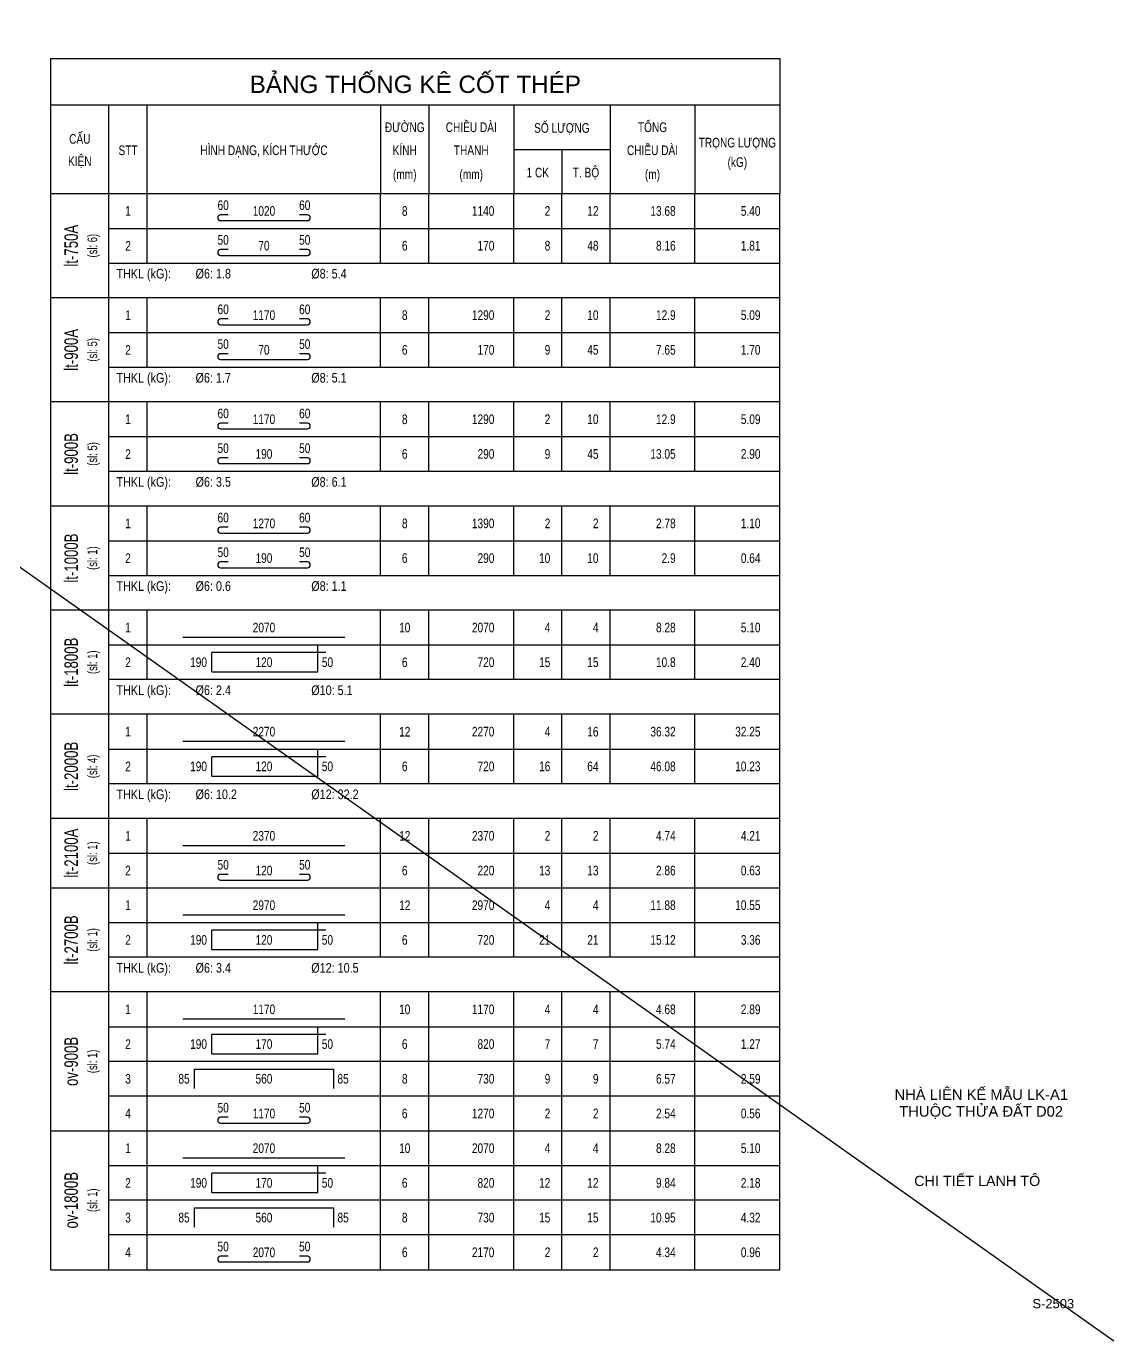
# Model space of a CAD drawing. Header units: millimetres. Extents: x -529861 to -223882, y -171969 to 61504.
# Drawn here: x -386808 to -367774, y -140433 to -117429 of the extents above; entities that cross this region are included whole.
import ezdxf
from ezdxf.enums import TextEntityAlignment as Align

# ---------------------------------------------------------------- set-up
doc = ezdxf.new("R2010")
doc.units = ezdxf.units.MM
doc.header["$LTSCALE"] = 5000
doc.layers.add('G-ANNO-TTLB', color=7, linetype='Continuous', lineweight=18)
for name, color, linetype in [('KCS_BORDER', 3, 'Continuous'), ('KCS_STEEL', 4, 'Continuous'), ('KCS_TEXT_BANVE_SO', 1, 'Continuous'), ('KCS_TEXT_BANVE_TEN', 162, 'Continuous'), ('KCS_TEXT_SLCK', 3, 'Continuous'), ('KCS_TEXT_TCK', 4, 'Continuous'), ('KCS_THONGKE', 2, 'Continuous'), ('KCS_THONGKE_THIN', 5, 'Continuous')]:
    doc.layers.add(name, color=color, linetype=linetype)
doc.layers.add('KCS_Plotter', color=11, linetype='Continuous', plot=False)
doc.styles.add('Arial_13', font='arial.ttf', dxfattribs={"height": 2.5})
doc.styles.add('Arial_14', font='arial.ttf', dxfattribs={"height": 2.5})
doc.styles.add('KCS_BIGTEXT', font='arial.ttf', dxfattribs={"width": 0.75})
doc.styles.add('KCS_SMTEXT', font='arial.ttf', dxfattribs={"width": 0.7})

# ---------------------------------------------------------------- blocks, each defined once
blk = doc.blocks.new('THONGKE_TITLE')
at = {"layer": 'KCS_THONGKE'}
for p, q in [((0, -35), (0, 0)), ((0, 0), (189, 0)), ((189, 0), (189, -35)), ((0, -12), (189, -12)), ((15, -35), (15, -12)), ((25, -35), (25, -12)), ((85.5, -12), (85.5, -35)), ((98, -12), (98, -35)), ((120, -12), (120, -35)), ((145, -12), (145, -35)), ((167, -12), (167, -35)), ((120, -23.56), (145, -23.56)), ((132.5, -23.56), (132.5, -35)), ((0, -35), (189, -35))]:
    blk.add_line(p, q, dxfattribs=at)
at = {"layer": 'KCS_THONGKE', "color": 4, "style": 'KCS_BIGTEXT'}
blk.add_text('BẢNG THỐNG KÊ CỐT THÉP', height=4.5, dxfattribs=at).set_placement((94.5, -6), align=Align.MIDDLE)
at = {"layer": 'KCS_THONGKE', "style": 'KCS_SMTEXT', "width": 0.75}
for s, p in [('ĐƯỜNG', (91.75, -19.04)), ('CHIỀU DÀI', (109, -19.04)), ('SỐ LƯỢNG', (132.5, -19.22)), ('TỔNG', (156, -19.04)), ('CẤU', (7.5, -22.06)), ('STT', (20, -25.01)), ('HÌNH DẠNG, KÍCH THƯỚC', (55.25, -25.01)), ('KÍNH', (91.75, -25.01)), ('THANH', (109, -25.01)), ('CHIỀU DÀI', (156, -25.01)), ('TRỌNG LƯỢNG', (178, -23.03)), ('KIỆN', (7.5, -27.84)), ('(kG)', (178, -28.08)), ('(mm)', (91.75, -31.24)), ('(mm)', (109, -31.24)), ('1 CK', (126.25, -30.79)), ('T. BỘ', (138.75, -30.79)), ('(m)', (156, -31.24))]:
    blk.add_text(s, height=2.5, dxfattribs=at).set_placement(p, align=Align.CENTER)
blk = doc.blocks.new('TK_4')
at = {"layer": 'KCS_STEEL'}
for p, q in [((31, 3.5), (29, 3.5)), ((51.5, 3.5), (49.5, 3.5)), ((29, 2), (51.5, 2))]:
    blk.add_line(p, q, dxfattribs=at)
for centre, start, end in [((29, 2.75), 90, 270), ((51.5, 2.75), 270, 90)]:
    blk.add_arc(centre, 0.75, start, end, dxfattribs=at)
at = {"layer": 'KCS_THONGKE'}
for p, q in [((-15, 0), (-15, 9)), ((0, 0), (0, 9)), ((10, 0), (10, 9)), ((70.5, 0), (70.5, 9)), ((83, 0), (83, 9)), ((105, 0), (105, 9)), ((117.5, 0), (117.5, 9)), ((130, 0), (130, 9)), ((152, 0), (152, 9)), ((174, 0), (174, 9))]:
    blk.add_line(p, q, dxfattribs=at)
at = {"layer": 'KCS_THONGKE_THIN'}
blk.add_line((0, 0), (174, 0), dxfattribs=at)
at = {"layer": 'KCS_THONGKE', "style": 'KCS_SMTEXT', "width": 0.75}
for tag, p in [('M', (29.67, 6)), ('M', (50.83, 6)), ('SH', (5, 4.5)), ('L2', (40.25, 4.5)), ('DK', (76.75, 4.5))]:
    blk.add_attdef(tag, text='', height=2.5, dxfattribs=at).set_placement(p, align=Align.MIDDLE)
for tag, p in [('DAI', (100, 4.5)), ('SL1', (114.5, 4.5)), ('SLA', (127, 4.5)), ('DT', (147, 4.5)), ('TL', (169, 4.5))]:
    blk.add_attdef(tag, text='', height=2.5, dxfattribs=at).set_placement(p, align=Align.MIDDLE_RIGHT)
blk = doc.blocks.new('CTK_THKL2')
at = {"layer": 'KCS_THONGKE'}
for p, q in [((-15, 0), (-15, 9)), ((0, 0), (0, 9)), ((174, 0), (174, 9)), ((174, 0), (-15, 0))]:
    blk.add_line(p, q, dxfattribs=at)
at = {"layer": 'KCS_BORDER', "color": 5, "style": 'KCS_SMTEXT', "width": 0.7}
blk.add_attdef('TYPE', (85.49, -1.5), '', height=0.025, rotation=90, dxfattribs=at)
at = {"layer": 'KCS_THONGKE', "style": 'KCS_SMTEXT', "width": 0.8}
blk.add_text('THKL (kG):', height=2.5, dxfattribs=at).set_placement((2, 5))
for tag, p in [('TL1', (22.52, 5)), ('TL2', (52.52, 5)), ('TL3', (82.52, 5)), ('TL4', (112.52, 5)), ('TL5', (143.44, 5)), ('TL6', (22.52, 1)), ('TL7', (52.52, 1)), ('TL8', (82.52, 1)), ('TL9', (112.52, 1)), ('TL10', (143.44, 1))]:
    blk.add_attdef(tag, p, '', height=2.5, dxfattribs=at)
blk = doc.blocks.new('TK_2')
at = {"layer": 'KCS_STEEL'}
blk.add_line((19.25, 2), (61.25, 2), dxfattribs=at)
at = {"layer": 'KCS_THONGKE'}
for p, q in [((-15, 0), (-15, 9)), ((0, 0), (0, 9)), ((10, 0), (10, 9)), ((70.5, 0), (70.5, 9)), ((83, 0), (83, 9)), ((105, 0), (105, 9)), ((117.5, 0), (117.5, 9)), ((130, 0), (130, 9)), ((152, 0), (152, 9)), ((174, 0), (174, 9))]:
    blk.add_line(p, q, dxfattribs=at)
at = {"layer": 'KCS_THONGKE_THIN'}
blk.add_line((0, 0), (174, 0), dxfattribs=at)
at = {"layer": 'KCS_THONGKE', "style": 'KCS_SMTEXT', "width": 0.75}
for tag, p in [('SH', (5, 4.5)), ('L2', (40.25, 4.5)), ('DK', (76.75, 4.5))]:
    blk.add_attdef(tag, text='', height=2.5, dxfattribs=at).set_placement(p, align=Align.MIDDLE)
for tag, p in [('DAI', (100, 4.5)), ('SL1', (114.5, 4.5)), ('SLA', (127, 4.5)), ('DT', (147, 4.5)), ('TL', (169, 4.5))]:
    blk.add_attdef(tag, text='', height=2.5, dxfattribs=at).set_placement(p, align=Align.MIDDLE_RIGHT)
blk = doc.blocks.new('TK_14')
at = {"layer": 'KCS_STEEL'}
for p, q in [((56.25, 7), (26.75, 7)), ((26.75, 2), (26.75, 7)), ((54.25, 2), (54.25, 9)), ((26.75, 2), (54.25, 2))]:
    blk.add_line(p, q, dxfattribs=at)
at = {"layer": 'KCS_THONGKE'}
for p, q in [((-15, 0), (-15, 9)), ((0, 0), (0, 9)), ((10, 0), (10, 9)), ((70.5, 0), (70.5, 9)), ((83, 0), (83, 9)), ((105, 0), (105, 9)), ((117.5, 0), (117.5, 9)), ((130, 0), (130, 9)), ((152, 0), (152, 9)), ((174, 0), (174, 9))]:
    blk.add_line(p, q, dxfattribs=at)
at = {"layer": 'KCS_THONGKE_THIN'}
blk.add_line((174, 0), (0, 0), dxfattribs=at)
at = {"layer": 'KCS_THONGKE', "style": 'KCS_SMTEXT', "width": 0.75}
for tag, p in [('SH', (5, 4.5)), ('L2', (40.25, 4.5)), ('DK', (76.75, 4.5))]:
    blk.add_attdef(tag, text='', height=2.5, dxfattribs=at).set_placement(p, align=Align.MIDDLE)
for tag, p in [('L1', (25.47, 4.5)), ('DAI', (100, 4.5)), ('SL1', (114.5, 4.5)), ('SLA', (127, 4.5)), ('DT', (147, 4.5)), ('TL', (169, 4.5))]:
    blk.add_attdef(tag, text='', height=2.5, dxfattribs=at).set_placement(p, align=Align.MIDDLE_RIGHT)
blk.add_attdef('M', text='', height=2.5, dxfattribs=at).set_placement((55.25, 4.5), align=Align.MIDDLE_LEFT)
blk = doc.blocks.new('TK_9')
at = {"layer": 'KCS_STEEL'}
for p, q in [((22.25, 7), (58.25, 7)), ((22.25, 2), (22.25, 7)), ((58.25, 7), (58.25, 2))]:
    blk.add_line(p, q, dxfattribs=at)
at = {"layer": 'KCS_THONGKE'}
for p, q in [((-15, 0), (-15, 9)), ((0, 0), (0, 9)), ((10, 0), (10, 9)), ((70.5, 0), (70.5, 9)), ((83, 0), (83, 9)), ((105, 0), (105, 9)), ((117.5, 0), (117.5, 9)), ((130, 0), (130, 9)), ((152, 0), (152, 9)), ((174, 0), (174, 9))]:
    blk.add_line(p, q, dxfattribs=at)
at = {"layer": 'KCS_THONGKE_THIN'}
blk.add_line((174, 0), (0, 0), dxfattribs=at)
at = {"layer": 'KCS_THONGKE', "style": 'KCS_SMTEXT', "width": 0.75}
for tag, p in [('SH', (5, 4.5)), ('L2', (40.25, 4.5)), ('DK', (76.75, 4.5))]:
    blk.add_attdef(tag, text='', height=2.5, dxfattribs=at).set_placement(p, align=Align.MIDDLE)
for tag, p in [('L1', (20.98, 4.5)), ('DAI', (100, 4.5)), ('SL1', (114.5, 4.5)), ('SLA', (127, 4.5)), ('DT', (147, 4.5)), ('TL', (169, 4.5))]:
    blk.add_attdef(tag, text='', height=2.5, dxfattribs=at).set_placement(p, align=Align.MIDDLE_RIGHT)
blk.add_attdef('L3', text='', height=2.5, dxfattribs=at).set_placement((59.31, 4.5), align=Align.MIDDLE_LEFT)

msp = doc.modelspace()

# ---------------------------------------------------------------- linework, layer by layer
at = {"layer": 'KCS_Plotter', "linetype": 'ByBlock', "ltscale": 1500}
msp.add_line((-400305.96, -117428.54), (-367774.33, -140433.04), dxfattribs=at)
at = {"layer": 'KCS_THONGKE', "linetype": 'ByBlock', "ltscale": 1500}
for p, q in [((-386376.8, -132507.25), (-373619.3, -132507.25)), ((-386376.8, -136759.75), (-373619.3, -136759.75)), ((-386376.8, -139189.75), (-373619.3, -139189.75))]:
    msp.add_line(p, q, dxfattribs=at)

# ---------------------------------------------------------------- block references
at = {"layer": 'KCS_THONGKE', "linetype": 'ByBlock', "xscale": 67.5, "yscale": 67.5, "zscale": 67.5}
msp.add_blockref('THONGKE_TITLE', (-386376.8, -117994.75), dxfattribs=at)
at = {"layer": 'KCS_THONGKE', "linetype": 'ByBlock'}
ref = msp.add_blockref('TK_4', (-385364.3, -120964.75), dxfattribs=dict(at, xscale=67.5, yscale=67.5, zscale=67.5))
ref.add_attrib('SH', '1', dxfattribs={"height": 168.75, "style": 'KCS_SMTEXT', "width": 0.75}).set_placement((-385026.86, -120661), align=Align.MIDDLE)
ref.add_attrib('M', '60', dxfattribs={"height": 168.75, "style": 'KCS_SMTEXT', "width": 0.75}).set_placement((-383361.24, -120559.67), align=Align.MIDDLE)
ref.add_attrib('M', '60', dxfattribs={"height": 168.75, "style": 'KCS_SMTEXT', "width": 0.75}).set_placement((-381933.61, -120559.67), align=Align.MIDDLE)
ref.add_attrib('L2', '1020', dxfattribs={"height": 168.75, "style": 'KCS_SMTEXT', "width": 0.75}).set_placement((-382647.42, -120660.92), align=Align.MIDDLE)
ref.add_attrib('DK', '8', dxfattribs={"height": 168.75, "style": 'KCS_SMTEXT', "width": 0.75}).set_placement((-380183.67, -120661), align=Align.MIDDLE)
ref.add_attrib('SL1', '2', dxfattribs={"height": 168.75, "style": 'KCS_SMTEXT', "width": 0.75}).set_placement((-377635.55, -120660.92), align=Align.MIDDLE_RIGHT)
ref.add_attrib('DAI', '1140', dxfattribs={"height": 168.75, "style": 'KCS_SMTEXT', "width": 0.75}).set_placement((-378614.3, -120660.92), align=Align.MIDDLE_RIGHT)
ref.add_attrib('DT', '13.68', dxfattribs={"height": 168.75, "style": 'KCS_SMTEXT', "width": 0.75}).set_placement((-375441.8, -120660.92), align=Align.MIDDLE_RIGHT)
ref.add_attrib('SLA', '12', dxfattribs={"height": 168.75, "style": 'KCS_SMTEXT', "width": 0.75}).set_placement((-376791.8, -120660.92), align=Align.MIDDLE_RIGHT)
ref.add_attrib('TL', '5.40', dxfattribs={"height": 168.75, "style": 'KCS_SMTEXT', "width": 0.75}).set_placement((-373956.8, -120660.92), align=Align.MIDDLE_RIGHT)
ref = msp.add_blockref('TK_4', (-385364.3, -121572.25), dxfattribs=dict(at, xscale=67.5, yscale=67.5, zscale=67.5))
ref.add_attrib('SH', '2', dxfattribs={"height": 168.75, "style": 'KCS_SMTEXT', "width": 0.75}).set_placement((-385026.86, -121268.5), align=Align.MIDDLE)
ref.add_attrib('M', '50', dxfattribs={"height": 168.75, "style": 'KCS_SMTEXT', "width": 0.75}).set_placement((-383361.24, -121167.17), align=Align.MIDDLE)
ref.add_attrib('M', '50', dxfattribs={"height": 168.75, "style": 'KCS_SMTEXT', "width": 0.75}).set_placement((-381933.61, -121167.17), align=Align.MIDDLE)
ref.add_attrib('L2', '70', dxfattribs={"height": 168.75, "style": 'KCS_SMTEXT', "width": 0.75}).set_placement((-382647.42, -121268.42), align=Align.MIDDLE)
ref.add_attrib('DK', '6', dxfattribs={"height": 168.75, "style": 'KCS_SMTEXT', "width": 0.75}).set_placement((-380183.67, -121268.5), align=Align.MIDDLE)
ref.add_attrib('SL1', '8', dxfattribs={"height": 168.75, "style": 'KCS_SMTEXT', "width": 0.75}).set_placement((-377635.55, -121268.42), align=Align.MIDDLE_RIGHT)
ref.add_attrib('DAI', '170', dxfattribs={"height": 168.75, "style": 'KCS_SMTEXT', "width": 0.75}).set_placement((-378614.3, -121268.42), align=Align.MIDDLE_RIGHT)
ref.add_attrib('DT', '8.16', dxfattribs={"height": 168.75, "style": 'KCS_SMTEXT', "width": 0.75}).set_placement((-375441.8, -121268.42), align=Align.MIDDLE_RIGHT)
ref.add_attrib('SLA', '48', dxfattribs={"height": 168.75, "style": 'KCS_SMTEXT', "width": 0.75}).set_placement((-376791.8, -121268.42), align=Align.MIDDLE_RIGHT)
ref.add_attrib('TL', '1.81', dxfattribs={"height": 168.75, "style": 'KCS_SMTEXT', "width": 0.75}).set_placement((-373956.8, -121268.42), align=Align.MIDDLE_RIGHT)
at = {"layer": 'KCS_THONGKE', "linetype": 'ByBlock', "xscale": 67.5, "yscale": 67.5, "zscale": 67.5}
for name, p, values in [('CTK_THKL2', (-385364.3, -122179.75), {'TL1': '%%c6: 1.8', 'TL2': '%%c8: 5.4'}), ('CTK_THKL2', (-385364.3, -124002.25), {'TL1': '%%c6: 1.7', 'TL2': '%%c8: 5.1'}), ('CTK_THKL2', (-385364.3, -125824.75), {'TL1': '%%c6: 3.5', 'TL2': '%%c8: 6.1'}), ('CTK_THKL2', (-385364.3, -127647.25), {'TL1': '%%c6: 0.6', 'TL2': '%%c8: 1.1'}), ('TK_2', (-385364.3, -128254.75), {'L2': '2070', 'TL': '5.10', 'DT': '8.28', 'SLA': '4', 'SL1': '4', 'DAI': '2070', 'DK': '10', 'SH': '1'}), ('TK_14', (-385364.3, -128862.25), {'SH': '2', 'L1': '190', 'L2': '120', 'M': '50', 'DK': '6', 'DAI': '720', 'SL1': '15', 'SLA': '15', 'DT': '10.8', 'TL': '2.40'}), ('CTK_THKL2', (-385364.3, -129469.75), {'TL1': '%%c6: 2.4', 'TL2': '%%c10: 5.1'}), ('TK_2', (-385364.3, -130077.25), {'L2': '2270', 'TL': '32.25', 'DT': '36.32', 'SLA': '16', 'SL1': '4', 'DAI': '2270', 'DK': '12', 'SH': '1'}), ('TK_14', (-385364.3, -130684.75), {'SH': '2', 'L1': '190', 'L2': '120', 'M': '50', 'DK': '6', 'DAI': '720', 'SL1': '16', 'SLA': '64', 'DT': '46.08', 'TL': '10.23'}), ('CTK_THKL2', (-385364.3, -131292.25), {'TL1': '%%c6: 10.2', 'TL2': '%%c12: 32.2'}), ('TK_2', (-385364.3, -131899.75), {'L2': '2370', 'TL': '4.21', 'DT': '4.74', 'SLA': '2', 'SL1': '2', 'DAI': '2370', 'DK': '12', 'SH': '1'}), ('TK_2', (-385364.3, -133114.75), {'L2': '2970', 'TL': '10.55', 'DT': '11.88', 'SLA': '4', 'SL1': '4', 'DAI': '2970', 'DK': '12', 'SH': '1'}), ('TK_14', (-385364.3, -133722.25), {'SH': '2', 'L1': '190', 'L2': '120', 'M': '50', 'DK': '6', 'DAI': '720', 'SL1': '21', 'SLA': '21', 'DT': '15.12', 'TL': '3.36'}), ('CTK_THKL2', (-385364.3, -134329.75), {'TL1': '%%c6: 3.4', 'TL2': '%%c12: 10.5'}), ('TK_2', (-385364.3, -134937.25), {'L2': '1170', 'TL': '2.89', 'DT': '4.68', 'SLA': '4', 'SL1': '4', 'DAI': '1170', 'DK': '10', 'SH': '1'}), ('TK_14', (-385364.3, -135544.75), {'SH': '2', 'L1': '190', 'L2': '170', 'M': '50', 'DK': '6', 'DAI': '820', 'SL1': '7', 'SLA': '7', 'DT': '5.74', 'TL': '1.27'}), ('TK_9', (-385364.3, -136152.25), {'SH': '3', 'L1': '85', 'L2': '560', 'L3': '85', 'DK': '8', 'DAI': '730', 'SL1': '9', 'SLA': '9', 'DT': '6.57', 'TL': '2.59'}), ('TK_2', (-385364.3, -137367.25), {'L2': '2070', 'TL': '5.10', 'DT': '8.28', 'SLA': '4', 'SL1': '4', 'DAI': '2070', 'DK': '10', 'SH': '1'}), ('TK_14', (-385364.3, -137974.75), {'SH': '2', 'L1': '190', 'L2': '170', 'M': '50', 'DK': '6', 'DAI': '820', 'SL1': '12', 'SLA': '12', 'DT': '9.84', 'TL': '2.18'}), ('TK_9', (-385364.3, -138582.25), {'SH': '3', 'L1': '85', 'L2': '560', 'L3': '85', 'DK': '8', 'DAI': '730', 'SL1': '15', 'SLA': '15', 'DT': '10.95', 'TL': '4.32'})]:
    msp.add_blockref(name, p, dxfattribs=at).add_auto_attribs(values)
at = {"layer": 'KCS_THONGKE', "linetype": 'ByBlock'}
ref = msp.add_blockref('TK_4', (-385364.3, -122787.25), dxfattribs=dict(at, xscale=67.5, yscale=67.5, zscale=67.5))
ref.add_attrib('SH', '1', dxfattribs={"height": 168.75, "style": 'KCS_SMTEXT', "width": 0.75}).set_placement((-385026.86, -122483.5), align=Align.MIDDLE)
ref.add_attrib('M', '60', dxfattribs={"height": 168.75, "style": 'KCS_SMTEXT', "width": 0.75}).set_placement((-383361.24, -122382.17), align=Align.MIDDLE)
ref.add_attrib('M', '60', dxfattribs={"height": 168.75, "style": 'KCS_SMTEXT', "width": 0.75}).set_placement((-381933.61, -122382.17), align=Align.MIDDLE)
ref.add_attrib('L2', '1170', dxfattribs={"height": 168.75, "style": 'KCS_SMTEXT', "width": 0.75}).set_placement((-382647.42, -122483.42), align=Align.MIDDLE)
ref.add_attrib('DK', '8', dxfattribs={"height": 168.75, "style": 'KCS_SMTEXT', "width": 0.75}).set_placement((-380183.67, -122483.5), align=Align.MIDDLE)
ref.add_attrib('SL1', '2', dxfattribs={"height": 168.75, "style": 'KCS_SMTEXT', "width": 0.75}).set_placement((-377635.55, -122483.42), align=Align.MIDDLE_RIGHT)
ref.add_attrib('DAI', '1290', dxfattribs={"height": 168.75, "style": 'KCS_SMTEXT', "width": 0.75}).set_placement((-378614.3, -122483.42), align=Align.MIDDLE_RIGHT)
ref.add_attrib('DT', '12.9', dxfattribs={"height": 168.75, "style": 'KCS_SMTEXT', "width": 0.75}).set_placement((-375441.8, -122483.42), align=Align.MIDDLE_RIGHT)
ref.add_attrib('SLA', '10', dxfattribs={"height": 168.75, "style": 'KCS_SMTEXT', "width": 0.75}).set_placement((-376791.8, -122483.42), align=Align.MIDDLE_RIGHT)
ref.add_attrib('TL', '5.09', dxfattribs={"height": 168.75, "style": 'KCS_SMTEXT', "width": 0.75}).set_placement((-373956.8, -122483.42), align=Align.MIDDLE_RIGHT)
ref = msp.add_blockref('TK_4', (-385364.3, -123394.75), dxfattribs=dict(at, xscale=67.5, yscale=67.5, zscale=67.5))
ref.add_attrib('SH', '2', dxfattribs={"height": 168.75, "style": 'KCS_SMTEXT', "width": 0.75}).set_placement((-385026.86, -123091), align=Align.MIDDLE)
ref.add_attrib('M', '50', dxfattribs={"height": 168.75, "style": 'KCS_SMTEXT', "width": 0.75}).set_placement((-383361.24, -122989.67), align=Align.MIDDLE)
ref.add_attrib('M', '50', dxfattribs={"height": 168.75, "style": 'KCS_SMTEXT', "width": 0.75}).set_placement((-381933.61, -122989.67), align=Align.MIDDLE)
ref.add_attrib('L2', '70', dxfattribs={"height": 168.75, "style": 'KCS_SMTEXT', "width": 0.75}).set_placement((-382647.42, -123090.92), align=Align.MIDDLE)
ref.add_attrib('DK', '6', dxfattribs={"height": 168.75, "style": 'KCS_SMTEXT', "width": 0.75}).set_placement((-380183.67, -123091), align=Align.MIDDLE)
ref.add_attrib('SL1', '9', dxfattribs={"height": 168.75, "style": 'KCS_SMTEXT', "width": 0.75}).set_placement((-377635.55, -123090.92), align=Align.MIDDLE_RIGHT)
ref.add_attrib('DAI', '170', dxfattribs={"height": 168.75, "style": 'KCS_SMTEXT', "width": 0.75}).set_placement((-378614.3, -123090.92), align=Align.MIDDLE_RIGHT)
ref.add_attrib('DT', '7.65', dxfattribs={"height": 168.75, "style": 'KCS_SMTEXT', "width": 0.75}).set_placement((-375441.8, -123090.92), align=Align.MIDDLE_RIGHT)
ref.add_attrib('SLA', '45', dxfattribs={"height": 168.75, "style": 'KCS_SMTEXT', "width": 0.75}).set_placement((-376791.8, -123090.92), align=Align.MIDDLE_RIGHT)
ref.add_attrib('TL', '1.70', dxfattribs={"height": 168.75, "style": 'KCS_SMTEXT', "width": 0.75}).set_placement((-373956.8, -123090.92), align=Align.MIDDLE_RIGHT)
ref = msp.add_blockref('TK_4', (-385364.3, -124609.75), dxfattribs=dict(at, xscale=67.5, yscale=67.5, zscale=67.5))
ref.add_attrib('SH', '1', dxfattribs={"height": 168.75, "style": 'KCS_SMTEXT', "width": 0.75}).set_placement((-385026.86, -124306), align=Align.MIDDLE)
ref.add_attrib('M', '60', dxfattribs={"height": 168.75, "style": 'KCS_SMTEXT', "width": 0.75}).set_placement((-383361.24, -124204.67), align=Align.MIDDLE)
ref.add_attrib('M', '60', dxfattribs={"height": 168.75, "style": 'KCS_SMTEXT', "width": 0.75}).set_placement((-381933.61, -124204.67), align=Align.MIDDLE)
ref.add_attrib('L2', '1170', dxfattribs={"height": 168.75, "style": 'KCS_SMTEXT', "width": 0.75}).set_placement((-382647.42, -124305.92), align=Align.MIDDLE)
ref.add_attrib('DK', '8', dxfattribs={"height": 168.75, "style": 'KCS_SMTEXT', "width": 0.75}).set_placement((-380183.67, -124306), align=Align.MIDDLE)
ref.add_attrib('SL1', '2', dxfattribs={"height": 168.75, "style": 'KCS_SMTEXT', "width": 0.75}).set_placement((-377635.55, -124305.92), align=Align.MIDDLE_RIGHT)
ref.add_attrib('DAI', '1290', dxfattribs={"height": 168.75, "style": 'KCS_SMTEXT', "width": 0.75}).set_placement((-378614.3, -124305.92), align=Align.MIDDLE_RIGHT)
ref.add_attrib('DT', '12.9', dxfattribs={"height": 168.75, "style": 'KCS_SMTEXT', "width": 0.75}).set_placement((-375441.8, -124305.92), align=Align.MIDDLE_RIGHT)
ref.add_attrib('SLA', '10', dxfattribs={"height": 168.75, "style": 'KCS_SMTEXT', "width": 0.75}).set_placement((-376791.8, -124305.92), align=Align.MIDDLE_RIGHT)
ref.add_attrib('TL', '5.09', dxfattribs={"height": 168.75, "style": 'KCS_SMTEXT', "width": 0.75}).set_placement((-373956.8, -124305.92), align=Align.MIDDLE_RIGHT)
ref = msp.add_blockref('TK_4', (-385364.3, -125217.25), dxfattribs=dict(at, xscale=67.5, yscale=67.5, zscale=67.5))
ref.add_attrib('SH', '2', dxfattribs={"height": 168.75, "style": 'KCS_SMTEXT', "width": 0.75}).set_placement((-385026.86, -124913.5), align=Align.MIDDLE)
ref.add_attrib('M', '50', dxfattribs={"height": 168.75, "style": 'KCS_SMTEXT', "width": 0.75}).set_placement((-383361.24, -124812.17), align=Align.MIDDLE)
ref.add_attrib('M', '50', dxfattribs={"height": 168.75, "style": 'KCS_SMTEXT', "width": 0.75}).set_placement((-381933.61, -124812.17), align=Align.MIDDLE)
ref.add_attrib('L2', '190', dxfattribs={"height": 168.75, "style": 'KCS_SMTEXT', "width": 0.75}).set_placement((-382647.42, -124913.42), align=Align.MIDDLE)
ref.add_attrib('DK', '6', dxfattribs={"height": 168.75, "style": 'KCS_SMTEXT', "width": 0.75}).set_placement((-380183.67, -124913.5), align=Align.MIDDLE)
ref.add_attrib('SL1', '9', dxfattribs={"height": 168.75, "style": 'KCS_SMTEXT', "width": 0.75}).set_placement((-377635.55, -124913.42), align=Align.MIDDLE_RIGHT)
ref.add_attrib('DAI', '290', dxfattribs={"height": 168.75, "style": 'KCS_SMTEXT', "width": 0.75}).set_placement((-378614.3, -124913.42), align=Align.MIDDLE_RIGHT)
ref.add_attrib('DT', '13.05', dxfattribs={"height": 168.75, "style": 'KCS_SMTEXT', "width": 0.75}).set_placement((-375441.8, -124913.42), align=Align.MIDDLE_RIGHT)
ref.add_attrib('SLA', '45', dxfattribs={"height": 168.75, "style": 'KCS_SMTEXT', "width": 0.75}).set_placement((-376791.8, -124913.42), align=Align.MIDDLE_RIGHT)
ref.add_attrib('TL', '2.90', dxfattribs={"height": 168.75, "style": 'KCS_SMTEXT', "width": 0.75}).set_placement((-373956.8, -124913.42), align=Align.MIDDLE_RIGHT)
ref = msp.add_blockref('TK_4', (-385364.3, -126432.25), dxfattribs=dict(at, xscale=67.5, yscale=67.5, zscale=67.5))
ref.add_attrib('SH', '1', dxfattribs={"height": 168.75, "style": 'KCS_SMTEXT', "width": 0.75}).set_placement((-385026.86, -126128.5), align=Align.MIDDLE)
ref.add_attrib('M', '60', dxfattribs={"height": 168.75, "style": 'KCS_SMTEXT', "width": 0.75}).set_placement((-383361.24, -126027.17), align=Align.MIDDLE)
ref.add_attrib('M', '60', dxfattribs={"height": 168.75, "style": 'KCS_SMTEXT', "width": 0.75}).set_placement((-381933.61, -126027.17), align=Align.MIDDLE)
ref.add_attrib('L2', '1270', dxfattribs={"height": 168.75, "style": 'KCS_SMTEXT', "width": 0.75}).set_placement((-382647.42, -126128.42), align=Align.MIDDLE)
ref.add_attrib('DK', '8', dxfattribs={"height": 168.75, "style": 'KCS_SMTEXT', "width": 0.75}).set_placement((-380183.67, -126128.5), align=Align.MIDDLE)
ref.add_attrib('SL1', '2', dxfattribs={"height": 168.75, "style": 'KCS_SMTEXT', "width": 0.75}).set_placement((-377635.55, -126128.42), align=Align.MIDDLE_RIGHT)
ref.add_attrib('DAI', '1390', dxfattribs={"height": 168.75, "style": 'KCS_SMTEXT', "width": 0.75}).set_placement((-378614.3, -126128.42), align=Align.MIDDLE_RIGHT)
ref.add_attrib('DT', '2.78', dxfattribs={"height": 168.75, "style": 'KCS_SMTEXT', "width": 0.75}).set_placement((-375441.8, -126128.42), align=Align.MIDDLE_RIGHT)
ref.add_attrib('SLA', '2', dxfattribs={"height": 168.75, "style": 'KCS_SMTEXT', "width": 0.75}).set_placement((-376791.8, -126128.42), align=Align.MIDDLE_RIGHT)
ref.add_attrib('TL', '1.10', dxfattribs={"height": 168.75, "style": 'KCS_SMTEXT', "width": 0.75}).set_placement((-373956.8, -126128.42), align=Align.MIDDLE_RIGHT)
ref = msp.add_blockref('TK_4', (-385364.3, -127039.75), dxfattribs=dict(at, xscale=67.5, yscale=67.5, zscale=67.5))
ref.add_attrib('SH', '2', dxfattribs={"height": 168.75, "style": 'KCS_SMTEXT', "width": 0.75}).set_placement((-385026.86, -126736), align=Align.MIDDLE)
ref.add_attrib('M', '50', dxfattribs={"height": 168.75, "style": 'KCS_SMTEXT', "width": 0.75}).set_placement((-383361.24, -126634.67), align=Align.MIDDLE)
ref.add_attrib('M', '50', dxfattribs={"height": 168.75, "style": 'KCS_SMTEXT', "width": 0.75}).set_placement((-381933.61, -126634.67), align=Align.MIDDLE)
ref.add_attrib('L2', '190', dxfattribs={"height": 168.75, "style": 'KCS_SMTEXT', "width": 0.75}).set_placement((-382647.42, -126735.92), align=Align.MIDDLE)
ref.add_attrib('DK', '6', dxfattribs={"height": 168.75, "style": 'KCS_SMTEXT', "width": 0.75}).set_placement((-380183.67, -126736), align=Align.MIDDLE)
ref.add_attrib('SL1', '10', dxfattribs={"height": 168.75, "style": 'KCS_SMTEXT', "width": 0.75}).set_placement((-377635.55, -126735.92), align=Align.MIDDLE_RIGHT)
ref.add_attrib('DAI', '290', dxfattribs={"height": 168.75, "style": 'KCS_SMTEXT', "width": 0.75}).set_placement((-378614.3, -126735.92), align=Align.MIDDLE_RIGHT)
ref.add_attrib('DT', '2.9', dxfattribs={"height": 168.75, "style": 'KCS_SMTEXT', "width": 0.75}).set_placement((-375441.8, -126735.92), align=Align.MIDDLE_RIGHT)
ref.add_attrib('SLA', '10', dxfattribs={"height": 168.75, "style": 'KCS_SMTEXT', "width": 0.75}).set_placement((-376791.8, -126735.92), align=Align.MIDDLE_RIGHT)
ref.add_attrib('TL', '0.64', dxfattribs={"height": 168.75, "style": 'KCS_SMTEXT', "width": 0.75}).set_placement((-373956.8, -126735.92), align=Align.MIDDLE_RIGHT)
ref = msp.add_blockref('TK_4', (-385364.3, -132507.25), dxfattribs=dict(at, xscale=67.5, yscale=67.5, zscale=67.5))
ref.add_attrib('SH', '2', dxfattribs={"height": 168.75, "style": 'KCS_SMTEXT', "width": 0.75}).set_placement((-385026.86, -132203.5), align=Align.MIDDLE)
ref.add_attrib('M', '50', dxfattribs={"height": 168.75, "style": 'KCS_SMTEXT', "width": 0.75}).set_placement((-383361.24, -132102.17), align=Align.MIDDLE)
ref.add_attrib('M', '50', dxfattribs={"height": 168.75, "style": 'KCS_SMTEXT', "width": 0.75}).set_placement((-381933.61, -132102.17), align=Align.MIDDLE)
ref.add_attrib('L2', '120', dxfattribs={"height": 168.75, "style": 'KCS_SMTEXT', "width": 0.75}).set_placement((-382647.42, -132203.42), align=Align.MIDDLE)
ref.add_attrib('DK', '6', dxfattribs={"height": 168.75, "style": 'KCS_SMTEXT', "width": 0.75}).set_placement((-380183.67, -132203.5), align=Align.MIDDLE)
ref.add_attrib('SL1', '13', dxfattribs={"height": 168.75, "style": 'KCS_SMTEXT', "width": 0.75}).set_placement((-377635.55, -132203.42), align=Align.MIDDLE_RIGHT)
ref.add_attrib('DAI', '220', dxfattribs={"height": 168.75, "style": 'KCS_SMTEXT', "width": 0.75}).set_placement((-378614.3, -132203.42), align=Align.MIDDLE_RIGHT)
ref.add_attrib('DT', '2.86', dxfattribs={"height": 168.75, "style": 'KCS_SMTEXT', "width": 0.75}).set_placement((-375441.8, -132203.42), align=Align.MIDDLE_RIGHT)
ref.add_attrib('SLA', '13', dxfattribs={"height": 168.75, "style": 'KCS_SMTEXT', "width": 0.75}).set_placement((-376791.8, -132203.42), align=Align.MIDDLE_RIGHT)
ref.add_attrib('TL', '0.63', dxfattribs={"height": 168.75, "style": 'KCS_SMTEXT', "width": 0.75}).set_placement((-373956.8, -132203.42), align=Align.MIDDLE_RIGHT)
ref = msp.add_blockref('TK_4', (-385364.3, -136759.75), dxfattribs=dict(at, xscale=67.5, yscale=67.5, zscale=67.5))
ref.add_attrib('SH', '4', dxfattribs={"height": 168.75, "style": 'KCS_SMTEXT', "width": 0.75}).set_placement((-385026.86, -136456), align=Align.MIDDLE)
ref.add_attrib('M', '50', dxfattribs={"height": 168.75, "style": 'KCS_SMTEXT', "width": 0.75}).set_placement((-383361.24, -136354.67), align=Align.MIDDLE)
ref.add_attrib('M', '50', dxfattribs={"height": 168.75, "style": 'KCS_SMTEXT', "width": 0.75}).set_placement((-381933.61, -136354.67), align=Align.MIDDLE)
ref.add_attrib('L2', '1170', dxfattribs={"height": 168.75, "style": 'KCS_SMTEXT', "width": 0.75}).set_placement((-382647.42, -136455.92), align=Align.MIDDLE)
ref.add_attrib('DK', '6', dxfattribs={"height": 168.75, "style": 'KCS_SMTEXT', "width": 0.75}).set_placement((-380183.67, -136456), align=Align.MIDDLE)
ref.add_attrib('SL1', '2', dxfattribs={"height": 168.75, "style": 'KCS_SMTEXT', "width": 0.75}).set_placement((-377635.55, -136455.92), align=Align.MIDDLE_RIGHT)
ref.add_attrib('DAI', '1270', dxfattribs={"height": 168.75, "style": 'KCS_SMTEXT', "width": 0.75}).set_placement((-378614.3, -136455.92), align=Align.MIDDLE_RIGHT)
ref.add_attrib('DT', '2.54', dxfattribs={"height": 168.75, "style": 'KCS_SMTEXT', "width": 0.75}).set_placement((-375441.8, -136455.92), align=Align.MIDDLE_RIGHT)
ref.add_attrib('SLA', '2', dxfattribs={"height": 168.75, "style": 'KCS_SMTEXT', "width": 0.75}).set_placement((-376791.8, -136455.92), align=Align.MIDDLE_RIGHT)
ref.add_attrib('TL', '0.56', dxfattribs={"height": 168.75, "style": 'KCS_SMTEXT', "width": 0.75}).set_placement((-373956.8, -136455.92), align=Align.MIDDLE_RIGHT)
ref = msp.add_blockref('TK_4', (-385364.3, -139189.75), dxfattribs=dict(at, xscale=67.5, yscale=67.5, zscale=67.5))
ref.add_attrib('SH', '4', dxfattribs={"height": 168.75, "style": 'KCS_SMTEXT', "width": 0.75}).set_placement((-385026.86, -138886), align=Align.MIDDLE)
ref.add_attrib('M', '50', dxfattribs={"height": 168.75, "style": 'KCS_SMTEXT', "width": 0.75}).set_placement((-383361.24, -138784.67), align=Align.MIDDLE)
ref.add_attrib('M', '50', dxfattribs={"height": 168.75, "style": 'KCS_SMTEXT', "width": 0.75}).set_placement((-381933.61, -138784.67), align=Align.MIDDLE)
ref.add_attrib('L2', '2070', dxfattribs={"height": 168.75, "style": 'KCS_SMTEXT', "width": 0.75}).set_placement((-382647.42, -138885.92), align=Align.MIDDLE)
ref.add_attrib('DK', '6', dxfattribs={"height": 168.75, "style": 'KCS_SMTEXT', "width": 0.75}).set_placement((-380183.67, -138886), align=Align.MIDDLE)
ref.add_attrib('SL1', '2', dxfattribs={"height": 168.75, "style": 'KCS_SMTEXT', "width": 0.75}).set_placement((-377635.55, -138885.92), align=Align.MIDDLE_RIGHT)
ref.add_attrib('DAI', '2170', dxfattribs={"height": 168.75, "style": 'KCS_SMTEXT', "width": 0.75}).set_placement((-378614.3, -138885.92), align=Align.MIDDLE_RIGHT)
ref.add_attrib('DT', '4.34', dxfattribs={"height": 168.75, "style": 'KCS_SMTEXT', "width": 0.75}).set_placement((-375441.8, -138885.92), align=Align.MIDDLE_RIGHT)
ref.add_attrib('SLA', '2', dxfattribs={"height": 168.75, "style": 'KCS_SMTEXT', "width": 0.75}).set_placement((-376791.8, -138885.92), align=Align.MIDDLE_RIGHT)
ref.add_attrib('TL', '0.96', dxfattribs={"height": 168.75, "style": 'KCS_SMTEXT', "width": 0.75}).set_placement((-373956.8, -138885.92), align=Align.MIDDLE_RIGHT)

# ---------------------------------------------------------------- texts
at = {"layer": 'G-ANNO-TTLB', "lineweight": 9, "attachment_point": 1}
for s, insert, char_height, width, style in [('NHÀ LIÊN K', (-371611.86, -136032.84), 185.034, 1738.5418, 'Arial_13'), ('\\fArial|b0|i0|c254|p34|;Ế', (-370177.42, -136032.84), 185.0344, 207.6756, 'Arial_14'), (' M', (-370006.07, -136032.84), 185.034, 344.1482, 'Arial_13'), ('\\fArial|b0|i0|c254|p34|;Ẫ', (-369722.12, -136032.84), 185.0344, 207.6756, 'Arial_14'), ('U LK-A1', (-369550.77, -136032.84), 185.034, 1180.7844, 'Arial_13'), ('THU', (-371528.63, -136326.58), 185.034, 646.7613, 'Arial_13'), ('\\fArial|b0|i0|c254|p34|;Ộ', (-370995, -136326.58), 185.0344, 243.2772, 'Arial_14'), ('C TH', (-370794.28, -136326.58), 185.034, 735.7651, 'Arial_13'), ('\\fArial|b0|i0|c254|p34|;Ử', (-370187.21, -136326.58), 185.0344, 267.0115, 'Arial_14'), ('A ', (-369966.9, -136326.58), 185.034, 296.6795, 'Arial_13'), ('Đ', (-369722.12, -136326.58), 185.03, 225.4764, 'Arial_13'), ('\\fArial|b0|i0|c254|p34|;Ấ', (-369536.08, -136326.58), 185.0344, 207.6756, 'Arial_14'), ('T D02', (-369364.73, -136326.58), 185.034, 854.4369, 'Arial_13')]:
    msp.add_mtext(s, dxfattribs=dict(at, insert=insert, char_height=char_height, width=width, style=style))
at = {"layer": 'KCS_TEXT_BANVE_SO', "linetype": 'ByBlock', "style": 'Arial_13'}
msp.add_text('S-2503', height=162, dxfattribs=at).set_placement((-369196.65, -139865.5))
at = {"layer": 'KCS_TEXT_BANVE_TEN', "linetype": 'ByBlock', "style": 'Arial_13'}
msp.add_text('CHI TIẾT LANH TÔ', height=180, dxfattribs=at).set_placement((-371266.78, -137726.56))
at = {"layer": 'KCS_TEXT_SLCK', "linetype": 'ByBlock', "ltscale": 1500, "style": 'KCS_SMTEXT', "width": 0.7}
for s, p in [('(sl: 6)', (-385566.8, -121268.5)), ('(sl: 5)', (-385566.8, -123091)), ('(sl: 5)', (-385566.8, -124913.5)), ('(sl: 1)', (-385566.8, -126736)), ('(sl: 1)', (-385566.8, -128558.5)), ('(sl: 4)', (-385566.8, -130381)), ('(sl: 1)', (-385566.8, -131899.75)), ('(sl: 1)', (-385566.8, -133418.5)), ('(sl: 1)', (-385566.8, -135544.75)), ('(sl: 1)', (-385566.8, -137974.75))]:
    msp.add_text(s, height=168.75, rotation=90, dxfattribs=at).set_placement(p, align=Align.CENTER)
at = {"layer": 'KCS_TEXT_TCK', "linetype": 'ByBlock', "ltscale": 1500, "style": 'KCS_SMTEXT', "width": 0.7}
for s, p in [('lt-750A', (-385904.3, -121268.5)), ('lt-900A', (-385904.3, -123091)), ('lt-900B', (-385904.3, -124913.5)), ('lt-1000B', (-385904.3, -126736)), ('lt-1800B', (-385904.3, -128558.5)), ('lt-2000B', (-385904.3, -130381)), ('lt-2100A', (-385904.3, -131899.75)), ('lt-2700B', (-385904.3, -133418.5)), ('ov-900B', (-385904.3, -135544.75)), ('ov-1800B', (-385904.3, -137974.75))]:
    msp.add_text(s, height=236.25, rotation=90, dxfattribs=at).set_placement(p, align=Align.CENTER)

doc.saveas('drawing.dxf')
